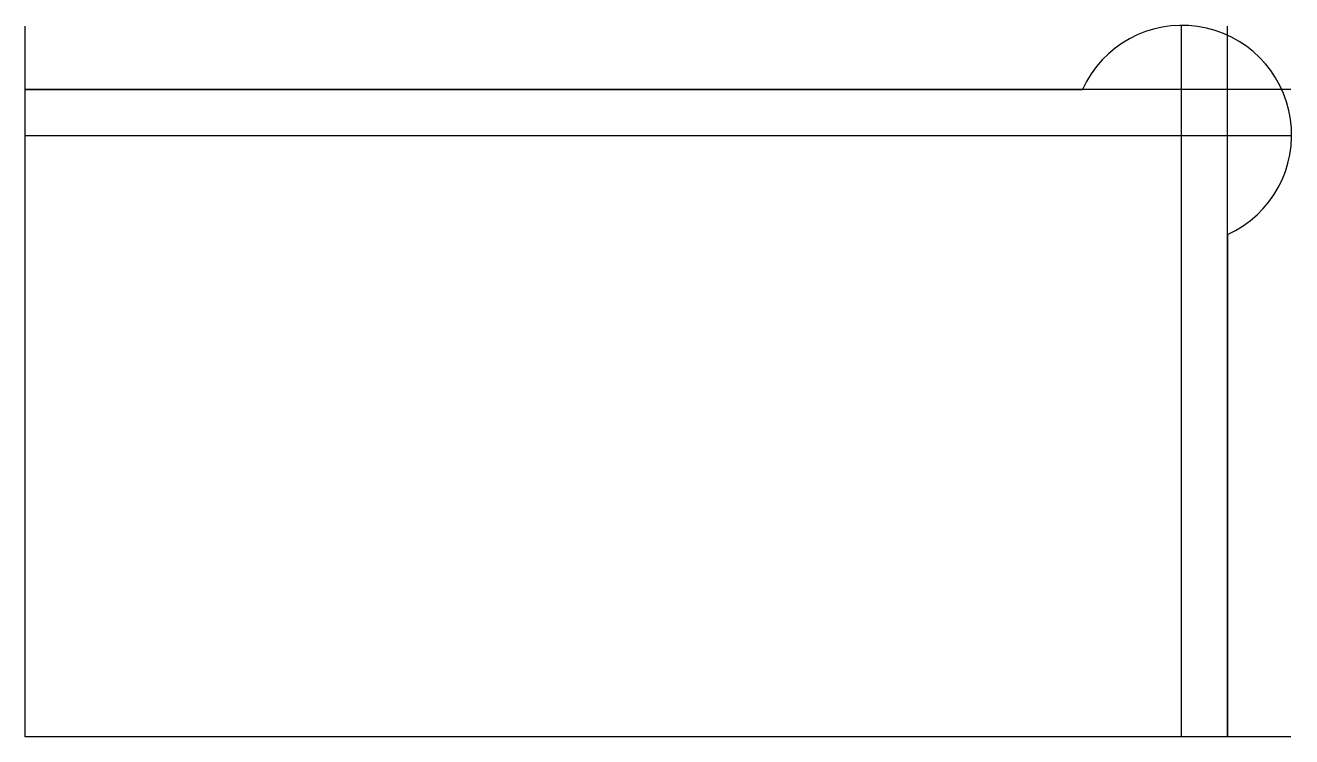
# Model space of a CAD drawing. Extents: x -25 to 2.4, y -13 to 2.4.
import ezdxf

# ---------------------------------------------------------------- set-up
doc = ezdxf.new("R2010")
doc.units = 0
doc.layers.get('0').update_dxf_attribs({"linetype": 'CONTINUOUS'})

msp = doc.modelspace()

# ---------------------------------------------------------------- linework, layer by layer
at = {"linetype": 'CONTINUOUS'}
for p, q in [((-25, -13), (-25, 2.37)), ((0, -13), (0, 2.37)), ((1, -13), (1, 2.37)), ((2.37, 1), (-25, 1)), ((-25, 1), (-2.14, 1)), ((-25, 0), (2.37, 0)), ((1, -2.14), (1, -13)), ((2.37, -13), (-25, -13))]:
    msp.add_line(p, q, dxfattribs=at)
msp.add_arc((0.016, 0.016), 2.37, 294.5278, 155.4722, dxfattribs=at)

doc.saveas('drawing.dxf')
